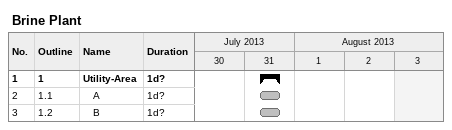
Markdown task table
Brine Plant

| ID | WBS | Task | Duration | Start | Finish |
|---|---|---|---|---|---|
| 1 | 1 | **Utility-Area** | 1d? | 2013-07-31 | 2013-07-31 |
| 2 | 1.1 | A | 1d? | 2013-07-31 | 2013-07-31 |
| 3 | 1.2 | B | 1d? | 2013-07-31 | 2013-07-31 |
